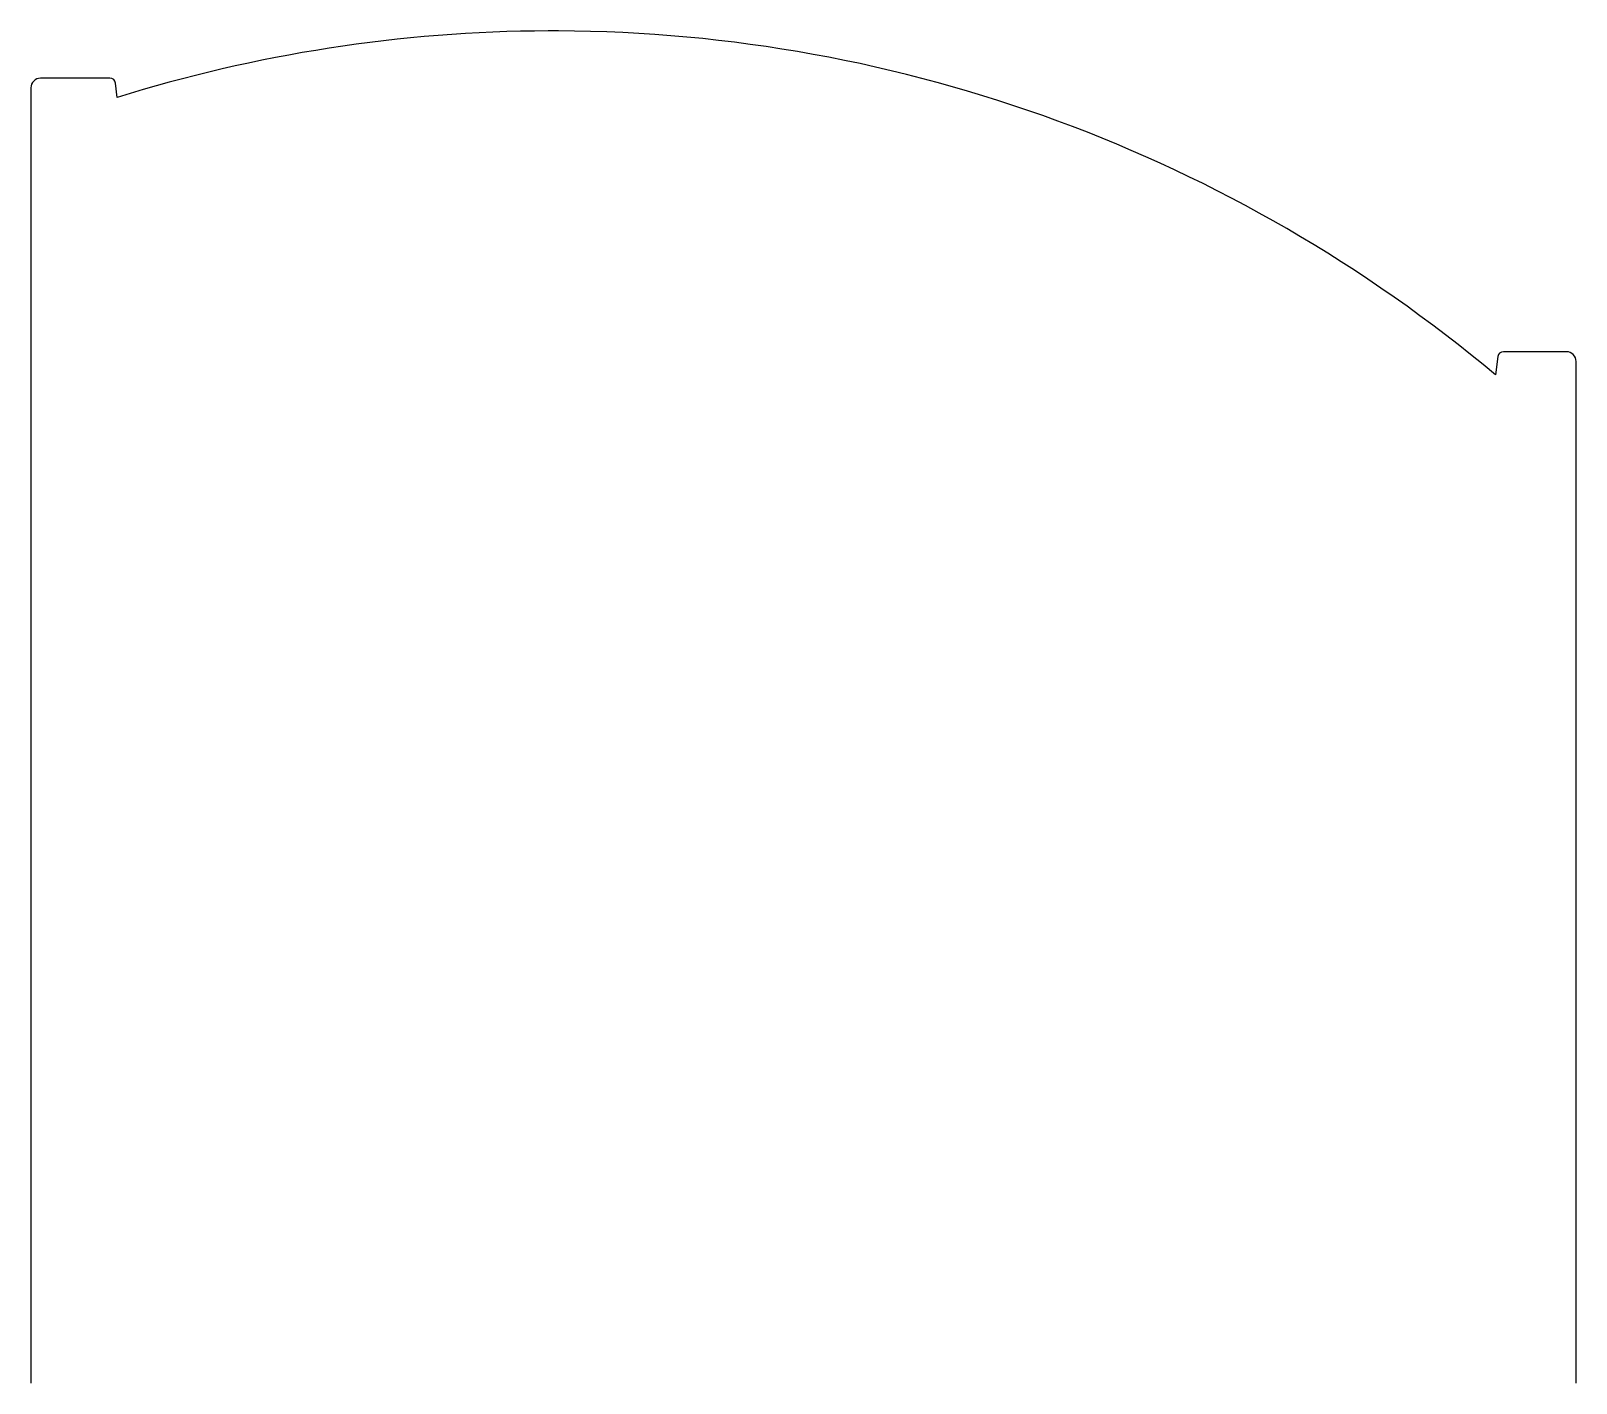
# Model space of a CAD drawing. Header units: millimetres. Extents: x -384 to 416, y -98 to 602.
import ezdxf

# ---------------------------------------------------------------- set-up
doc = ezdxf.new("R2010")
doc.units = ezdxf.units.MM
doc.layers.add('Calque_1', color=7, linetype='CONTINUOUS')

msp = doc.modelspace()

# ---------------------------------------------------------------- linework, layer by layer
at = {"layer": 'Calque_1', "color": 6}
for points in [[(-343.54164, 577.19529), (-343.89153, 577.19529), (-379.4227, 577.19529)], [(-384.42289, 572.19558), (-384.42289, -98.30768)], [(-339.83854, 567.21759), (-340.60075, 574.62127)], [(374.98239, 433.08636), (373.76594, 423.62649)], [(410.57727, 435.57717), (377.96159, 435.57717)], [(415.57683, -98.30755), (415.57683, 430.57748)]]:
    msp.add_lwpolyline(points, dxfattribs=at)
for points in [[(-116.6088, 601.69093), (-193.02778, 601.46953), (-268.16364, 589.51895), (-339.83854, 567.21759)], [(-111.31714, 601.68693), (-112.77828, 601.69293), (-115.14746, 601.69293), (-116.6088, 601.69093)], [(373.76594, 423.62649), (238.26791, 537.33905), (66.90893, 600.95795), (-111.31714, 601.68693)], [(-379.4227, 577.19529), (-382.19277, 577.19529), (-384.42289, 574.96544), (-384.42289, 572.19558)], [(-340.60075, 574.62127), (-340.75738, 576.14316), (-342.05342, 577.1574), (-343.54164, 577.19529)], [(377.96159, 435.57717), (376.4848, 435.56447), (375.17627, 434.59406), (374.98239, 433.08636)], [(415.57683, 430.57748), (415.57683, 433.34756), (413.34735, 435.57717), (410.57727, 435.57717)]]:
    msp.add_open_spline(points, degree=3, dxfattribs=at)

doc.saveas('drawing.dxf')
